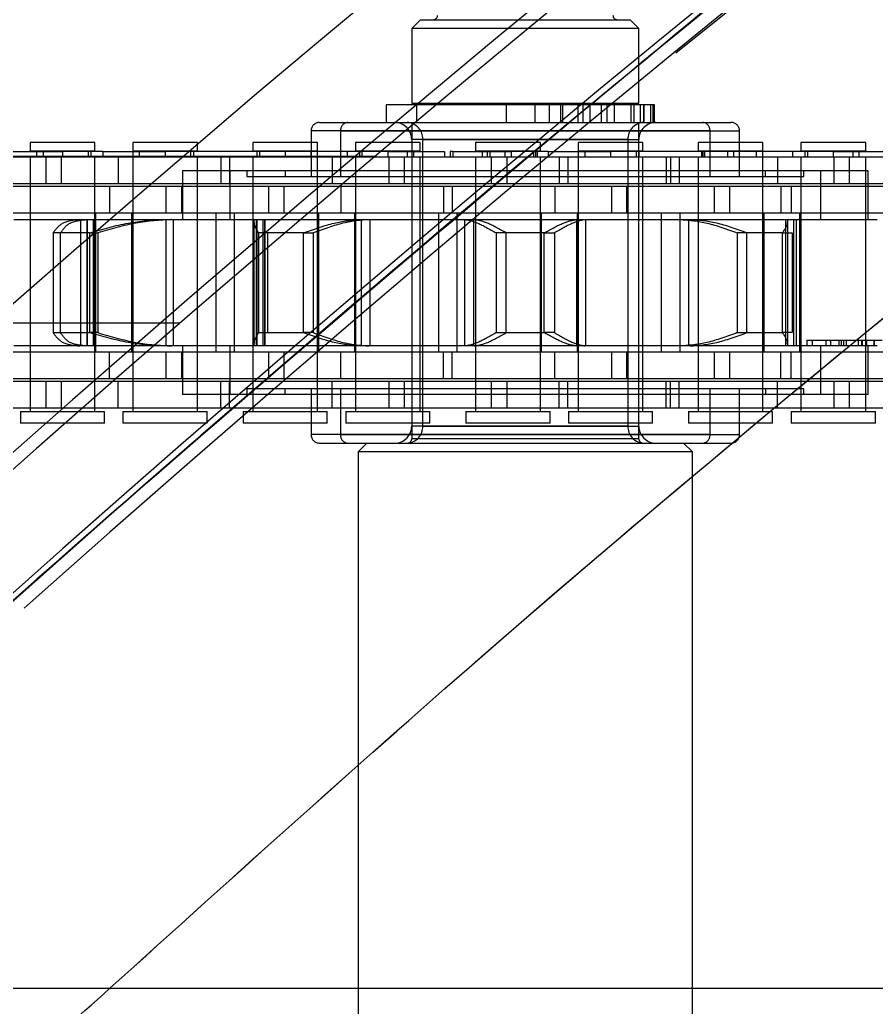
# Model space of a CAD drawing. Header units: metres. Extents: x 0 to 21025, y 0 to 14850.
# Drawn here: x 6011.7 to 6060.5, y 9260.1 to 9316.4 of the extents above; entities that cross this region are included whole.
import ezdxf

# ---------------------------------------------------------------- set-up
doc = ezdxf.new("R2010")
doc.units = ezdxf.units.M
doc.header["$LTSCALE"] = 25
doc.linetypes.add('HIDDEN2', pattern=[4.7625, 3.175, -1.5875])
for name, color, linetype in [('SL1', 8, 'Continuous'), ('SL4', 4, 'Continuous'), ('ST1', 7, 'HIDDEN2')]:
    doc.layers.add(name, color=color, linetype=linetype)

msp = doc.modelspace()

# ---------------------------------------------------------------- linework, layer by layer
at = {"layer": 'SL1', "flags": 128}
msp.add_lwpolyline([(6049.092, 9314.497), (6073.213, 9333.822), (6102.286, 9355.651), (6132.03, 9376.555), (6162.416, 9396.515), (6196.547, 9417.357), (6231.377, 9437.006), (6266.865, 9455.441), (6302.969, 9472.639), (6339.646, 9488.578), (6373.448, 9501.962), (6407.654, 9514.277), (6442.23, 9525.511), (6442.231, 9525.511)], dxfattribs=at)
at = {"layer": 'SL1'}
for radius, start, end in [(1215.5, 107.106787, 166.785047), (1170.7, 106.690475, 164.690823), (1164.35, 106.913784, 164.513299), (1158.35, 107.10294, 164.435358), (1158, 127.658057, 133.372518)]:
    msp.add_arc((6782.517, 8419.394), radius, start, end, dxfattribs=at)
for points, knots in [([(6075.047, 9336.149), (6074.962, 9336.085), (6064.84, 9328.531), (6045.339, 9312.61), (6017.282, 9288.713), (5998.008, 9271.47), (5988.446, 9262.2), (5987.36, 9261.149)], [0, 0, 0, 0, 0.002758, 0.328242, 0.653871, 0.960724, 1, 1, 1, 1]), ([(5987.474, 9261.149), (5990.607, 9264.16), (6002.772, 9275.852), (6024.842, 9295.286), (6050.924, 9317.33), (6068.01, 9330.577), (6075.196, 9336.149)], [0, 0, 0, 0, 0.112906, 0.438337, 0.763769, 1, 1, 1, 1]), ([(6016.835, 9261.149), (6024.08, 9267.697), (6040.462, 9282.504), (6066.411, 9304.002), (6089.721, 9322.473), (6103.802, 9332.729), (6108.498, 9336.149)], [0, 0, 0, 0, 0.2472298, 0.5589901, 0.852937, 1, 1, 1, 1]), ([(5887.025, 9121.619), (5887.135, 9121.764), (5894.273, 9131.154), (5909.657, 9149.734), (5933.264, 9177.228), (5958.319, 9204.393), (5984.281, 9230.674), (6003.816, 9249.589), (6014.928, 9259.456), (6016.834, 9261.149)], [0, 0, 0, 0, 0.0028764, 0.1854545, 0.3790906, 0.5726588, 0.7663339, 0.9599258, 1, 1, 1, 1]), ([(5887.025, 9121.619), (5887.137, 9121.765), (5894.275, 9131.155), (5909.657, 9149.735), (5933.265, 9177.228), (5958.319, 9204.392), (5984.281, 9230.674), (6003.815, 9249.587), (6014.929, 9259.456), (6016.835, 9261.149)], [0, 0, 0, 0, 0.0028977, 0.1854525, 0.3790702, 0.572688, 0.7663057, 0.9599235, 1, 1, 1, 1])]:
    msp.add_open_spline(points, degree=3, knots=knots, dxfattribs=at)
at = {"layer": 'SL4'}
for p, q in [((5540.514, 9261.149), (6209.329, 9261.149)), ((6030.989, 9261.149), (6030.989, 9121.619)), ((6050.039, 9121.619), (6050.039, 9261.149))]:
    msp.add_line(p, q, dxfattribs=at)
at = {"layer": 'ST1'}
for p, q in [((6034.539, 9316.384), (6034.039, 9315.884)), ((6034.539, 9316.384), (6046.489, 9316.384)), ((6046.989, 9315.884), (6046.489, 9316.384)), ((6046.989, 9315.884), (6034.039, 9315.884)), ((6034.039, 9315.884), (6034.039, 9311.629)), ((6046.989, 9311.629), (6046.989, 9315.884)), ((6034.039, 9311.629), (6046.098, 9311.629)), ((6034.314, 9311.629), (6034.314, 9310.529)), ((6046.098, 9311.629), (6046.989, 9311.629)), ((6046.714, 9310.529), (6046.714, 9311.629)), ((6047.876, 9311.529), (6032.589, 9311.529)), ((6032.589, 9311.529), (6032.589, 9310.529)), ((6034.314, 9311.529), (6034.314, 9310.529)), ((6039.421, 9311.529), (6039.421, 9310.529)), ((6041.059, 9311.529), (6041.059, 9310.529)), ((6041.884, 9311.529), (6041.884, 9310.529)), ((6042.518, 9311.529), (6042.518, 9310.529)), ((6042.642, 9311.529), (6042.642, 9310.529)), ((6043.513, 9311.529), (6043.513, 9310.529)), ((6043.791, 9311.529), (6043.791, 9310.529)), ((6044.218, 9310.529), (6044.218, 9311.529)), ((6044.846, 9311.529), (6044.846, 9310.529)), ((6045.157, 9311.529), (6045.157, 9310.529)), ((6045.588, 9311.529), (6045.588, 9310.529)), ((6046.546, 9310.529), (6046.546, 9311.529)), ((6046.714, 9310.529), (6046.714, 9311.529)), ((6047.072, 9311.529), (6047.072, 9310.529)), ((6047.261, 9311.529), (6047.261, 9310.529)), ((6047.264, 9311.529), (6047.264, 9310.529)), ((6047.651, 9311.529), (6047.651, 9310.529)), ((6047.784, 9311.529), (6047.784, 9310.529)), ((6047.844, 9310.529), (6047.844, 9311.529)), ((6047.876, 9310.529), (6047.876, 9311.529)), ((6028.788, 9310.529), (6050.627, 9310.529)), ((6034.039, 9310.529), (6034.039, 9292.489)), ((6046.989, 9292.489), (6046.989, 9310.529)), ((6050.627, 9310.529), (6052.241, 9310.529)), ((6051.048, 9310.04), (6028.299, 9310.04)), ((6028.299, 9310.04), (6028.299, 9307.44)), ((6029.98, 9310.04), (6029.98, 9307.44)), ((6029.98, 9310.04), (6052.729, 9310.04)), ((6051.048, 9307.44), (6051.048, 9310.04)), ((6052.729, 9307.44), (6052.729, 9310.04)), ((6015.973, 9309.384), (6012.283, 9309.384)), ((6012.283, 9309.384), (6012.283, 9308.91)), ((6015.973, 9308.91), (6015.973, 9309.384)), ((6021.821, 9309.384), (6018.131, 9309.384)), ((6018.131, 9309.384), (6018.131, 9308.91)), ((6021.821, 9308.91), (6021.821, 9309.384)), ((6028.673, 9309.384), (6024.983, 9309.384)), ((6024.983, 9309.384), (6024.983, 9308.91)), ((6028.673, 9308.91), (6028.673, 9309.384)), ((6034.521, 9309.384), (6030.831, 9309.384)), ((6030.831, 9309.384), (6030.831, 9308.91)), ((6034.039, 9309.551), (6034.039, 9293.216)), ((6046.363, 9309.551), (6034.044, 9309.551)), ((6034.521, 9308.91), (6034.521, 9309.384)), ((6034.666, 9293.216), (6034.666, 9309.551)), ((6034.666, 9309.551), (6046.984, 9309.551)), ((6037.686, 9309.384), (6037.683, 9309.384)), ((6037.683, 9309.384), (6037.683, 9308.91)), ((6041.373, 9309.384), (6037.686, 9309.384)), ((6041.373, 9308.91), (6041.373, 9309.384)), ((6047.221, 9309.384), (6043.531, 9309.384)), ((6043.531, 9309.384), (6043.531, 9308.91)), ((6046.363, 9309.551), (6046.363, 9293.216)), ((6046.989, 9293.216), (6046.989, 9309.551)), ((6047.221, 9308.91), (6047.221, 9309.384)), ((6050.37, 9309.384), (6050.368, 9309.384)), ((6050.368, 9309.384), (6050.368, 9308.91)), ((6054.058, 9309.384), (6050.37, 9309.384)), ((6054.058, 9308.91), (6054.058, 9309.384)), ((6059.921, 9309.384), (6056.231, 9309.384)), ((6056.231, 9309.384), (6056.231, 9308.91)), ((6059.921, 9308.91), (6059.921, 9309.384)), ((6010.898, 9308.873), (6014.128, 9308.873)), ((6012.283, 9308.91), (6015.973, 9308.91)), ((6012.652, 9308.91), (6012.652, 9308.541)), ((6013.021, 9308.873), (6013.021, 9308.541)), ((6014.128, 9308.873), (6014.128, 9308.541)), ((6016.424, 9308.873), (6014.128, 9308.873)), ((6015.604, 9308.541), (6015.604, 9308.91)), ((6015.747, 9308.873), (6015.747, 9308.541)), ((6016.424, 9308.873), (6019.976, 9308.873)), ((6016.424, 9308.873), (6016.424, 9308.541)), ((6018.131, 9308.91), (6021.821, 9308.91)), ((6018.131, 9308.873), (6018.131, 9307.021)), ((6018.5, 9308.91), (6018.5, 9308.541)), ((6019.976, 9308.873), (6019.976, 9308.541)), ((6032.676, 9308.873), (6019.976, 9308.873)), ((6021.452, 9308.541), (6021.452, 9308.91)), ((6021.595, 9308.873), (6021.595, 9308.541)), ((6024.983, 9308.91), (6028.673, 9308.91)), ((6025.209, 9308.873), (6025.209, 9308.541)), ((6025.352, 9308.91), (6025.352, 9308.541)), ((6026.828, 9308.873), (6026.828, 9308.541)), ((6028.304, 9308.541), (6028.304, 9308.91)), ((6028.673, 9307.021), (6028.673, 9308.873)), ((6030.38, 9308.541), (6030.38, 9308.873)), ((6030.831, 9308.91), (6034.521, 9308.91)), ((6031.057, 9308.873), (6031.057, 9308.541)), ((6031.2, 9308.91), (6031.2, 9308.541)), ((6032.676, 9308.873), (6032.676, 9308.541)), ((6032.676, 9308.873), (6035.907, 9308.873)), ((6033.783, 9308.873), (6033.783, 9308.541)), ((6034.152, 9308.541), (6034.152, 9308.91)), ((6035.907, 9308.873), (6035.907, 9308.541)), ((6036.229, 9308.873), (6036.229, 9308.541)), ((6036.374, 9308.873), (6036.229, 9308.873)), ((6036.374, 9308.873), (6036.374, 9308.541)), ((6036.374, 9308.873), (6039.702, 9308.873)), ((6037.683, 9308.91), (6041.373, 9308.91)), ((6038.052, 9308.91), (6038.052, 9308.541)), ((6038.35, 9308.873), (6038.35, 9308.541)), ((6038.495, 9308.873), (6038.495, 9308.541)), ((6039.354, 9308.873), (6039.354, 9308.541)), ((6039.702, 9308.873), (6039.702, 9308.541)), ((6041.824, 9308.873), (6039.702, 9308.873)), ((6041.004, 9308.541), (6041.004, 9308.91)), ((6041.102, 9308.873), (6041.102, 9308.541)), ((6041.189, 9308.873), (6041.189, 9308.541)), ((6041.824, 9308.873), (6045.376, 9308.873)), ((6041.824, 9308.873), (6041.824, 9308.541)), ((6043.531, 9308.91), (6047.221, 9308.91)), ((6043.531, 9308.873), (6043.531, 9307.021)), ((6043.9, 9308.91), (6043.9, 9308.541)), ((6045.376, 9308.873), (6045.376, 9308.541)), ((6058.076, 9308.873), (6045.376, 9308.873)), ((6046.852, 9308.541), (6046.852, 9308.91)), ((6046.995, 9308.873), (6046.995, 9308.541)), ((6050.368, 9308.91), (6054.058, 9308.91)), ((6050.553, 9308.873), (6050.553, 9308.541)), ((6050.639, 9308.873), (6050.639, 9308.541)), ((6050.737, 9308.91), (6050.737, 9308.541)), ((6052.039, 9308.873), (6052.039, 9308.541)), ((6052.387, 9308.873), (6052.387, 9308.541)), ((6053.689, 9308.541), (6053.689, 9308.91)), ((6054.058, 9307.021), (6054.058, 9308.873)), ((6055.765, 9308.541), (6055.765, 9308.873)), ((6056.231, 9308.91), (6059.921, 9308.91)), ((6056.457, 9308.873), (6056.457, 9308.541)), ((6056.6, 9308.91), (6056.6, 9308.541)), ((6058.076, 9308.873), (6058.076, 9308.541)), ((6058.076, 9308.873), (6061.307, 9308.873)), ((6059.183, 9308.873), (6059.183, 9308.541)), ((6059.552, 9308.541), (6059.552, 9308.91)), ((5603.527, 9308.604), (6031.961, 9308.604)), ((6013.196, 9308.541), (6004.101, 9308.541)), ((6012.283, 9308.541), (6012.283, 9307.021)), ((6012.283, 9308.541), (6012.283, 9294.042)), ((6014.056, 9308.541), (6013.196, 9308.541)), ((6013.196, 9307.021), (6013.196, 9308.541)), ((6023.151, 9308.541), (6014.056, 9308.541)), ((6014.056, 9308.541), (6014.056, 9307.021)), ((6015.973, 9307.021), (6015.973, 9308.541)), ((6015.973, 9294.042), (6015.973, 9308.541)), ((6017.303, 9308.541), (6017.303, 9307.021)), ((6018.131, 9308.541), (6018.131, 9294.042)), ((6021.821, 9307.021), (6021.821, 9308.541)), ((6021.821, 9294.042), (6021.821, 9308.541)), ((6023.151, 9308.541), (6023.151, 9307.021)), ((6029.501, 9308.541), (6023.151, 9308.541)), ((6023.653, 9308.541), (6023.653, 9307.021)), ((6024.983, 9308.541), (6024.983, 9307.021)), ((6024.983, 9308.541), (6024.983, 9294.042)), ((6028.673, 9294.042), (6028.673, 9308.541)), ((6029.501, 9308.541), (6029.501, 9307.021)), ((6038.596, 9308.541), (6029.501, 9308.541)), ((6030.831, 9308.541), (6030.831, 9307.021)), ((6030.831, 9308.541), (6030.831, 9294.042)), ((6032.748, 9307.021), (6032.748, 9308.541)), ((6033.608, 9308.541), (6033.608, 9307.021)), ((6034.521, 9307.021), (6034.521, 9308.541)), ((6034.521, 9294.042), (6034.521, 9308.541)), ((6037.683, 9308.541), (6037.683, 9307.021)), ((6037.683, 9308.541), (6037.683, 9294.042)), ((6039.456, 9308.541), (6038.596, 9308.541)), ((6038.596, 9307.021), (6038.596, 9308.541)), ((6048.551, 9308.541), (6039.456, 9308.541)), ((6039.456, 9308.541), (6039.456, 9307.021)), ((6041.373, 9307.021), (6041.373, 9308.541)), ((6041.373, 9294.042), (6041.373, 9308.541)), ((6042.455, 9308.541), (6042.455, 9307.021)), ((6042.944, 9308.541), (6042.944, 9307.021)), ((6043.531, 9308.541), (6043.531, 9294.042)), ((6047.221, 9307.021), (6047.221, 9308.541)), ((6047.221, 9294.042), (6047.221, 9308.541)), ((6048.551, 9308.541), (6048.551, 9307.021)), ((6054.901, 9308.541), (6048.551, 9308.541)), ((6048.797, 9308.541), (6048.797, 9307.021)), ((6049.287, 9308.541), (6049.287, 9307.021)), ((6050.368, 9308.541), (6050.368, 9307.021)), ((6050.368, 9308.541), (6050.368, 9294.042)), ((6054.058, 9294.042), (6054.058, 9308.541)), ((6054.901, 9308.541), (6054.901, 9307.021)), ((6063.996, 9308.541), (6054.901, 9308.541)), ((6056.231, 9308.541), (6056.231, 9307.021)), ((6056.231, 9308.541), (6056.231, 9294.042)), ((6058.133, 9307.021), (6058.133, 9308.541)), ((6058.971, 9308.541), (6058.971, 9307.021)), ((6059.921, 9307.021), (6059.921, 9308.541)), ((6059.921, 9294.042), (6059.921, 9308.541)), ((6057.369, 9307.759), (6020.97, 9307.759)), ((6020.97, 9307.759), (6020.97, 9304.989)), ((6023.66, 9307.759), (6023.66, 9304.989)), ((6024.635, 9307.759), (6024.635, 9307.44)), ((6026.82, 9307.759), (6026.82, 9307.44)), ((6054.208, 9307.44), (6054.208, 9307.759)), ((6056.394, 9307.44), (6056.394, 9307.759)), ((6057.369, 9304.989), (6057.369, 9307.759)), ((6060.058, 9307.759), (6057.369, 9307.759)), ((6060.058, 9304.989), (6060.058, 9307.759)), ((6024.635, 9307.44), (6054.208, 9307.44)), ((6054.208, 9307.44), (6056.394, 9307.44)), ((6013.196, 9307.021), (6004.101, 9307.021)), ((6016.801, 9306.869), (6010.451, 9306.869)), ((6012.283, 9306.869), (6012.283, 9305.349)), ((6014.056, 9307.021), (6013.196, 9307.021)), ((6023.151, 9307.021), (6014.056, 9307.021)), ((6015.973, 9305.349), (6015.973, 9306.869)), ((6016.801, 9306.869), (6016.801, 9305.349)), ((6025.896, 9306.869), (6016.801, 9306.869)), ((6018.131, 9306.869), (6018.131, 9305.349)), ((6020.048, 9305.349), (6020.048, 9306.869)), ((6020.908, 9306.869), (6020.908, 9305.349)), ((6021.821, 9305.349), (6021.821, 9306.869)), ((6029.501, 9307.021), (6023.151, 9307.021)), ((6024.983, 9306.869), (6024.983, 9305.349)), ((6026.756, 9306.869), (6025.896, 9306.869)), ((6025.896, 9305.349), (6025.896, 9306.869)), ((6035.851, 9306.869), (6026.756, 9306.869)), ((6026.756, 9306.869), (6026.756, 9305.349)), ((6028.673, 9305.349), (6028.673, 9306.869)), ((6038.596, 9307.021), (6029.501, 9307.021)), ((6030.003, 9306.869), (6030.003, 9305.349)), ((6030.831, 9306.869), (6030.831, 9305.349)), ((6034.521, 9305.349), (6034.521, 9306.869)), ((6035.851, 9306.869), (6035.851, 9305.349)), ((6042.201, 9306.869), (6035.851, 9306.869)), ((6036.353, 9306.869), (6036.353, 9305.349)), ((6037.683, 9306.869), (6037.683, 9305.349)), ((6039.456, 9307.021), (6038.596, 9307.021)), ((6048.551, 9307.021), (6039.456, 9307.021)), ((6041.373, 9305.349), (6041.373, 9306.869)), ((6042.201, 9306.869), (6042.201, 9305.349)), ((6051.296, 9306.869), (6042.201, 9306.869)), ((6043.531, 9306.869), (6043.531, 9305.349)), ((6045.448, 9305.349), (6045.448, 9306.869)), ((6046.293, 9306.869), (6046.293, 9305.349)), ((6047.221, 9305.349), (6047.221, 9306.869)), ((6054.901, 9307.021), (6048.551, 9307.021)), ((6050.368, 9306.869), (6050.368, 9305.349)), ((6052.156, 9306.869), (6051.296, 9306.869)), ((6051.296, 9305.349), (6051.296, 9306.869)), ((6061.251, 9306.869), (6052.156, 9306.869)), ((6052.156, 9306.869), (6052.156, 9305.349)), ((6054.058, 9305.349), (6054.058, 9306.869)), ((6063.996, 9307.021), (6054.901, 9307.021)), ((6055.09, 9306.869), (6055.09, 9305.349)), ((6055.675, 9306.869), (6055.675, 9305.349)), ((6056.231, 9306.869), (6056.231, 9305.349)), ((6059.921, 9305.349), (6059.921, 9306.869)), ((6016.801, 9305.349), (6010.451, 9305.349)), ((6012.283, 9305.349), (6012.283, 9297.419)), ((6015.973, 9297.419), (6015.973, 9305.349)), ((6016.016, 9305.349), (6016.016, 9297.419)), ((6025.896, 9305.349), (6016.801, 9305.349)), ((6018.088, 9297.419), (6018.088, 9305.349)), ((6018.131, 9305.349), (6018.131, 9297.419)), ((6021.821, 9297.419), (6021.821, 9305.349)), ((6022.868, 9305.349), (6022.868, 9297.419)), ((6023.936, 9297.419), (6023.936, 9305.349)), ((6024.983, 9305.349), (6024.983, 9297.419)), ((6026.756, 9305.349), (6025.896, 9305.349)), ((6035.851, 9305.349), (6026.756, 9305.349)), ((6028.673, 9297.419), (6028.673, 9305.349)), ((6028.716, 9305.349), (6028.716, 9297.419)), ((6030.788, 9297.419), (6030.788, 9305.349)), ((6030.831, 9305.349), (6030.831, 9297.419)), ((6034.521, 9297.419), (6034.521, 9305.349)), ((6035.568, 9305.349), (6035.568, 9297.419)), ((6042.201, 9305.349), (6035.851, 9305.349)), ((6036.636, 9297.419), (6036.636, 9305.349)), ((6037.683, 9305.349), (6037.683, 9297.419)), ((6041.373, 9297.419), (6041.373, 9305.349)), ((6041.416, 9305.349), (6041.416, 9297.419)), ((6051.296, 9305.349), (6042.201, 9305.349)), ((6043.488, 9297.419), (6043.488, 9305.349)), ((6043.531, 9305.349), (6043.531, 9297.419)), ((6047.221, 9297.419), (6047.221, 9305.349)), ((6048.253, 9305.349), (6048.253, 9297.419)), ((6049.336, 9297.419), (6049.336, 9305.349)), ((6050.368, 9305.349), (6050.368, 9297.419)), ((6052.156, 9305.349), (6051.296, 9305.349)), ((6061.251, 9305.349), (6052.156, 9305.349)), ((6054.058, 9297.419), (6054.058, 9305.349)), ((6054.116, 9305.349), (6054.116, 9297.419)), ((6056.173, 9297.419), (6056.173, 9305.349)), ((6056.231, 9305.349), (6056.231, 9297.419)), ((6059.921, 9297.419), (6059.921, 9305.349)), ((6011.358, 9304.989), (6015.111, 9304.989)), ((6015.111, 9304.989), (6019.93, 9304.989)), ((6015.171, 9297.779), (6015.171, 9304.989)), ((6015.533, 9297.779), (6015.533, 9304.989)), ((6015.548, 9297.779), (6015.548, 9304.989)), ((6015.889, 9297.779), (6015.889, 9304.989)), ((6019.93, 9304.989), (6020.034, 9304.989)), ((6020.034, 9297.779), (6020.034, 9304.989)), ((6020.034, 9304.989), (6025.177, 9304.989)), ((6020.456, 9297.779), (6020.456, 9304.989)), ((6025.047, 9304.991), (6025.047, 9297.776)), ((6025.177, 9304.989), (6031.109, 9304.989)), ((6025.194, 9297.779), (6025.194, 9304.989)), ((6025.225, 9297.779), (6025.225, 9304.989)), ((6025.542, 9304.991), (6025.542, 9297.776)), ((6025.659, 9297.779), (6025.659, 9304.989)), ((6025.684, 9297.779), (6025.684, 9304.989)), ((6031.109, 9304.989), (6031.18, 9304.989)), ((6031.18, 9297.779), (6031.18, 9304.989)), ((6031.18, 9304.989), (6037.065, 9304.989)), ((6031.677, 9297.779), (6031.677, 9304.989)), ((6037.065, 9297.779), (6037.065, 9304.989)), ((6037.065, 9304.989), (6037.093, 9304.989)), ((6037.093, 9304.989), (6043.422, 9304.989)), ((6037.577, 9297.779), (6037.577, 9304.989)), ((6043.422, 9304.989), (6043.452, 9304.989)), ((6043.452, 9297.779), (6043.452, 9304.989)), ((6043.452, 9304.989), (6049.352, 9304.989)), ((6043.963, 9297.779), (6043.963, 9304.989)), ((6049.352, 9297.779), (6049.352, 9304.989)), ((6049.352, 9304.989), (6049.421, 9304.989)), ((6049.421, 9304.989), (6055.385, 9304.989)), ((6049.848, 9297.779), (6049.848, 9304.989)), ((6055.344, 9304.989), (6055.344, 9297.779)), ((6055.369, 9297.779), (6055.369, 9304.989)), ((6055.385, 9304.989), (6060.573, 9304.989)), ((6055.487, 9297.776), (6055.487, 9304.991)), ((6055.803, 9304.989), (6055.803, 9297.779)), ((6055.834, 9297.779), (6055.834, 9304.989)), ((6055.981, 9297.776), (6055.981, 9304.991)), ((6015.68, 9304.227), (6013.591, 9304.227)), ((6013.591, 9304.227), (6013.591, 9298.541)), ((6014.021, 9298.541), (6014.021, 9304.227)), ((6015.68, 9298.541), (6015.68, 9304.227)), ((6015.68, 9304.227), (6016.135, 9304.227)), ((6016.135, 9304.227), (6016.135, 9298.541)), ((6027.876, 9304.227), (6025.305, 9304.227)), ((6025.305, 9304.227), (6025.305, 9298.541)), ((6025.842, 9298.541), (6025.842, 9304.227)), ((6027.876, 9298.541), (6027.876, 9304.227)), ((6027.876, 9304.227), (6028.426, 9304.227)), ((6028.426, 9304.227), (6028.426, 9298.541)), ((6041.597, 9304.227), (6038.854, 9304.227)), ((6038.854, 9304.227), (6038.854, 9298.541)), ((6039.432, 9298.541), (6039.432, 9304.227)), ((6041.597, 9298.541), (6041.597, 9304.227)), ((6041.597, 9304.227), (6042.175, 9304.227)), ((6042.175, 9304.227), (6042.175, 9298.541)), ((6055.187, 9304.227), (6052.602, 9304.227)), ((6052.602, 9304.227), (6052.602, 9298.541)), ((6053.152, 9298.541), (6053.152, 9304.227)), ((6055.187, 9298.541), (6055.187, 9304.227)), ((6055.187, 9304.227), (6055.723, 9304.227)), ((6055.723, 9304.227), (6055.723, 9298.541)), ((6020.819, 9299.079), (5603.527, 9299.079)), ((6013.591, 9298.541), (6015.68, 9298.541)), ((6016.135, 9298.541), (6015.68, 9298.541)), ((6025.305, 9298.541), (6027.876, 9298.541)), ((6028.426, 9298.541), (6027.876, 9298.541)), ((6038.854, 9298.541), (6041.597, 9298.541)), ((6042.175, 9298.541), (6041.597, 9298.541)), ((6052.602, 9298.541), (6055.187, 9298.541)), ((6055.723, 9298.541), (6055.187, 9298.541)), ((6056.568, 9298.113), (6057.641, 9298.113)), ((6056.568, 9298.113), (6056.568, 9297.779)), ((6056.868, 9298.113), (6056.868, 9297.779)), ((6057.641, 9298.113), (6057.913, 9298.113)), ((6057.641, 9298.113), (6057.641, 9297.779)), ((6057.913, 9298.113), (6059.961, 9298.113)), ((6057.913, 9298.113), (6057.913, 9297.779)), ((6058.387, 9298.113), (6058.387, 9297.779)), ((6058.516, 9298.113), (6058.516, 9297.779)), ((6058.658, 9298.113), (6058.658, 9297.779)), ((6058.816, 9298.113), (6058.816, 9297.779)), ((6059.487, 9298.113), (6059.487, 9297.779)), ((6059.689, 9298.113), (6059.689, 9297.779)), ((6059.72, 9298.113), (6059.72, 9297.779)), ((6059.961, 9298.113), (6059.961, 9297.779)), ((6059.961, 9298.113), (6060.854, 9298.113)), ((6060.384, 9298.113), (6060.384, 9297.779)), ((6060.41, 9298.113), (6060.41, 9297.779)), ((6015.111, 9297.779), (6011.358, 9297.779)), ((6019.93, 9297.779), (6015.111, 9297.779)), ((6020.034, 9297.779), (6019.93, 9297.779)), ((6025.177, 9297.779), (6020.034, 9297.779)), ((6020.97, 9297.779), (6020.97, 9295.009)), ((6023.66, 9297.779), (6023.66, 9295.009)), ((6031.109, 9297.779), (6025.177, 9297.779)), ((6031.18, 9297.779), (6031.109, 9297.779)), ((6037.065, 9297.779), (6031.18, 9297.779)), ((6037.093, 9297.779), (6037.065, 9297.779)), ((6043.422, 9297.779), (6037.093, 9297.779)), ((6043.452, 9297.779), (6043.422, 9297.779)), ((6049.352, 9297.779), (6043.452, 9297.779)), ((6049.421, 9297.779), (6049.352, 9297.779)), ((6055.385, 9297.779), (6049.421, 9297.779)), ((6060.573, 9297.779), (6055.385, 9297.779)), ((6057.369, 9295.009), (6057.369, 9297.779)), ((6060.058, 9295.009), (6060.058, 9297.779)), ((6016.801, 9297.419), (6010.451, 9297.419)), ((6012.283, 9297.419), (6012.283, 9295.899)), ((6015.973, 9295.899), (6015.973, 9297.419)), ((6016.801, 9295.899), (6016.801, 9297.419)), ((6025.896, 9297.419), (6016.801, 9297.419)), ((6018.131, 9297.419), (6018.131, 9295.899)), ((6020.048, 9295.899), (6020.048, 9297.419)), ((6020.908, 9297.419), (6020.908, 9295.899)), ((6021.821, 9295.899), (6021.821, 9297.419)), ((6024.983, 9297.419), (6024.983, 9295.899)), ((6026.756, 9297.419), (6025.896, 9297.419)), ((6025.896, 9295.899), (6025.896, 9297.419)), ((6035.851, 9297.419), (6026.756, 9297.419)), ((6026.756, 9297.419), (6026.756, 9295.899)), ((6028.673, 9295.899), (6028.673, 9297.419)), ((6030.003, 9295.899), (6030.003, 9297.419)), ((6030.831, 9297.419), (6030.831, 9295.899)), ((6034.521, 9295.899), (6034.521, 9297.419)), ((6035.851, 9295.899), (6035.851, 9297.419)), ((6042.201, 9297.419), (6035.851, 9297.419)), ((6036.353, 9295.899), (6036.353, 9297.419)), ((6037.683, 9297.419), (6037.683, 9295.899)), ((6041.373, 9295.899), (6041.373, 9297.419)), ((6042.201, 9295.899), (6042.201, 9297.419)), ((6051.296, 9297.419), (6042.201, 9297.419)), ((6043.531, 9297.419), (6043.531, 9295.899)), ((6045.448, 9295.899), (6045.448, 9297.419)), ((6046.293, 9297.419), (6046.293, 9295.899)), ((6047.221, 9295.899), (6047.221, 9297.419)), ((6050.368, 9297.419), (6050.368, 9295.899)), ((6052.156, 9297.419), (6051.296, 9297.419)), ((6051.296, 9295.899), (6051.296, 9297.419)), ((6061.251, 9297.419), (6052.156, 9297.419)), ((6052.156, 9297.419), (6052.156, 9295.899)), ((6054.058, 9295.899), (6054.058, 9297.419)), ((6055.09, 9295.899), (6055.09, 9297.419)), ((6055.675, 9295.899), (6055.675, 9297.419)), ((6056.231, 9297.419), (6056.231, 9295.899)), ((6059.921, 9295.899), (6059.921, 9297.419)), ((6016.801, 9295.899), (6010.451, 9295.899)), ((6025.896, 9295.899), (6016.801, 9295.899)), ((6026.756, 9295.899), (6025.896, 9295.899)), ((6035.851, 9295.899), (6026.756, 9295.899)), ((6042.201, 9295.899), (6035.851, 9295.899)), ((6051.296, 9295.899), (6042.201, 9295.899)), ((6052.156, 9295.899), (6051.296, 9295.899)), ((6061.251, 9295.899), (6052.156, 9295.899)), ((6013.196, 9295.747), (6004.101, 9295.747)), ((6012.283, 9295.747), (6012.283, 9294.227)), ((6014.056, 9295.747), (6013.196, 9295.747)), ((6013.196, 9294.227), (6013.196, 9295.747)), ((6023.151, 9295.747), (6014.056, 9295.747)), ((6014.056, 9295.747), (6014.056, 9294.227)), ((6015.973, 9294.227), (6015.973, 9295.747)), ((6017.303, 9294.227), (6017.303, 9295.747)), ((6018.131, 9295.747), (6018.131, 9294.227)), ((6021.821, 9294.227), (6021.821, 9295.747)), ((6023.151, 9294.227), (6023.151, 9295.747)), ((6029.501, 9295.747), (6023.151, 9295.747)), ((6023.653, 9294.227), (6023.653, 9295.747)), ((6054.208, 9295.327), (6024.635, 9295.327)), ((6024.635, 9295.327), (6024.635, 9295.009)), ((6024.983, 9295.747), (6024.983, 9294.227)), ((6026.82, 9295.009), (6026.82, 9295.327)), ((6028.299, 9295.327), (6028.299, 9292.727)), ((6028.673, 9294.227), (6028.673, 9295.747)), ((6029.501, 9294.227), (6029.501, 9295.747)), ((6038.596, 9295.747), (6029.501, 9295.747)), ((6029.98, 9295.327), (6029.98, 9292.727)), ((6030.831, 9295.747), (6030.831, 9294.227)), ((6032.748, 9294.227), (6032.748, 9295.747)), ((6033.608, 9295.747), (6033.608, 9294.227)), ((6034.521, 9294.227), (6034.521, 9295.747)), ((6037.683, 9295.747), (6037.683, 9294.227)), ((6039.456, 9295.747), (6038.596, 9295.747)), ((6038.596, 9294.227), (6038.596, 9295.747)), ((6048.551, 9295.747), (6039.456, 9295.747)), ((6039.456, 9295.747), (6039.456, 9294.227)), ((6041.373, 9294.227), (6041.373, 9295.747)), ((6042.455, 9294.227), (6042.455, 9295.747)), ((6042.944, 9294.227), (6042.944, 9295.747)), ((6043.531, 9295.747), (6043.531, 9294.227)), ((6047.221, 9294.227), (6047.221, 9295.747)), ((6048.551, 9294.227), (6048.551, 9295.747)), ((6054.901, 9295.747), (6048.551, 9295.747)), ((6048.797, 9294.227), (6048.797, 9295.747)), ((6049.287, 9294.227), (6049.287, 9295.747)), ((6050.368, 9295.747), (6050.368, 9294.227)), ((6051.048, 9292.727), (6051.048, 9295.327)), ((6052.729, 9292.727), (6052.729, 9295.327)), ((6054.058, 9294.227), (6054.058, 9295.747)), ((6054.208, 9295.327), (6054.208, 9295.009)), ((6056.394, 9295.327), (6054.208, 9295.327)), ((6054.901, 9294.227), (6054.901, 9295.747)), ((6063.996, 9295.747), (6054.901, 9295.747)), ((6056.231, 9295.747), (6056.231, 9294.227)), ((6056.394, 9295.009), (6056.394, 9295.327)), ((6058.133, 9294.227), (6058.133, 9295.747)), ((6058.971, 9295.747), (6058.971, 9294.227)), ((6059.921, 9294.227), (6059.921, 9295.747)), ((6057.369, 9295.009), (6020.97, 9295.009)), ((6060.058, 9295.009), (6057.369, 9295.009)), ((6013.196, 9294.227), (6004.101, 9294.227)), ((6014.056, 9294.227), (6013.196, 9294.227)), ((6023.151, 9294.227), (6014.056, 9294.227)), ((6029.501, 9294.227), (6023.151, 9294.227)), ((6038.596, 9294.227), (6029.501, 9294.227)), ((6039.456, 9294.227), (6038.596, 9294.227)), ((6048.551, 9294.227), (6039.456, 9294.227)), ((6054.901, 9294.227), (6048.551, 9294.227)), ((6063.996, 9294.227), (6054.901, 9294.227)), ((6011.73, 9294.042), (6016.527, 9294.042)), ((6011.73, 9294.042), (6011.73, 9293.384)), ((6016.527, 9293.384), (6016.527, 9294.042)), ((6017.578, 9294.042), (6022.375, 9294.042)), ((6017.578, 9294.042), (6017.578, 9293.384)), ((6022.375, 9293.384), (6022.375, 9294.042)), ((6024.43, 9294.042), (6029.227, 9294.042)), ((6024.43, 9294.042), (6024.43, 9293.384)), ((6029.227, 9293.384), (6029.227, 9294.042)), ((6030.278, 9294.042), (6035.075, 9294.042)), ((6030.278, 9294.042), (6030.278, 9293.384)), ((6035.075, 9293.384), (6035.075, 9294.042)), ((6037.13, 9294.042), (6041.927, 9294.042)), ((6037.13, 9294.042), (6037.13, 9293.384)), ((6041.927, 9293.384), (6041.927, 9294.042)), ((6042.978, 9294.042), (6047.775, 9294.042)), ((6042.978, 9294.042), (6042.978, 9293.384)), ((6047.775, 9293.384), (6047.775, 9294.042)), ((6049.815, 9294.042), (6054.612, 9294.042)), ((6049.815, 9294.042), (6049.815, 9293.384)), ((6054.612, 9293.384), (6054.612, 9294.042)), ((6055.678, 9294.042), (6060.475, 9294.042)), ((6055.678, 9294.042), (6055.678, 9293.384)), ((6060.475, 9293.384), (6060.475, 9294.042)), ((6016.527, 9293.384), (6011.73, 9293.384)), ((6022.375, 9293.384), (6017.578, 9293.384)), ((6029.227, 9293.384), (6024.43, 9293.384)), ((6035.075, 9293.384), (6030.278, 9293.384)), ((6046.363, 9293.216), (6034.044, 9293.216)), ((6034.666, 9293.216), (6046.984, 9293.216)), ((6037.133, 9293.384), (6037.13, 9293.384)), ((6041.927, 9293.384), (6037.133, 9293.384)), ((6047.775, 9293.384), (6042.978, 9293.384)), ((6049.817, 9293.384), (6049.815, 9293.384)), ((6054.612, 9293.384), (6049.817, 9293.384)), ((6060.475, 9293.384), (6055.678, 9293.384)), ((6051.048, 9292.727), (6028.299, 9292.727)), ((6029.98, 9292.727), (6052.729, 9292.727)), ((6046.982, 9292.489), (6034.046, 9292.489)), ((6028.788, 9292.239), (6050.627, 9292.239)), ((6031.489, 9292.239), (6030.989, 9291.739)), ((6050.039, 9291.739), (6049.539, 9292.239)), ((6050.627, 9292.239), (6052.241, 9292.239)), ((6050.039, 9291.739), (6030.989, 9291.739)), ((6030.989, 9291.739), (6030.989, 9261.149)), ((6050.039, 9261.149), (6050.039, 9291.739))]:
    msp.add_line(p, q, dxfattribs=at)
for centre, radius, start, end in [((6782.517, 8419.394), 1163.627, 127.817651, 147.031191), ((6782.517, 8419.394), 1157.277, 127.817651, 147.031191), ((6035.264, 9316.634), 0.25, 270, 0), ((6045.764, 9316.634), 0.25, 180, 270), ((6028.788, 9310.04), 0.489, 90, 180), ((6030.438, 9310.071), 0.459, 94.5389, 183.9132), ((6033.062, 9309.551), 0.977, 0, 90), ((6033.733, 9309.596), 0.934, 357.2373, 86.941), ((6047.295, 9309.596), 0.934, 93.059, 182.7627), ((6047.966, 9309.551), 0.977, 90, 180), ((6050.59, 9310.071), 0.459, 356.0868, 85.4611), ((6052.241, 9310.04), 0.489, 0, 90), ((6033.062, 9293.216), 0.977, 270, 0), ((6033.733, 9293.171), 0.934, 273.059, 2.7627), ((6047.295, 9293.171), 0.934, 177.2373, 266.941), ((6047.966, 9293.216), 0.977, 180, 270), ((6028.788, 9292.727), 0.489, 180, 270), ((6030.438, 9292.696), 0.459, 176.0868, 265.4611), ((6033.789, 9292.489), 0.25, 270, 0), ((6047.239, 9292.489), 0.25, 180, 270), ((6050.59, 9292.696), 0.459, 274.5389, 3.9132), ((6052.241, 9292.727), 0.489, 270, 0)]:
    msp.add_arc(centre, radius, start, end, dxfattribs=at)
for points, knots in [([(6016.834, 9261.149), (6024.078, 9267.696), (6040.462, 9282.504), (6066.41, 9304.001), (6089.721, 9322.474), (6103.801, 9332.728), (6108.498, 9336.149)], [0, 0, 0, 0, 0.247188, 0.559042, 0.852915, 1, 1, 1, 1]), ([(6015.111, 9304.989), (6014.765, 9304.951), (6014.071, 9304.876), (6013.751, 9304.443), (6013.591, 9304.227)], [0, 0, 0, 0, 0.499098, 1, 1, 1, 1]), ([(6014.021, 9304.227), (6014.17, 9304.443), (6014.467, 9304.875), (6015.139, 9304.951), (6015.475, 9304.989)], [0, 0, 0, 0, 0.500534, 1, 1, 1, 1]), ([(6015.68, 9304.227), (6016.42, 9304.443), (6017.899, 9304.875), (6019.253, 9304.951), (6019.93, 9304.989)], [0, 0, 0, 0, 0.500261, 1, 1, 1, 1]), ([(6020.353, 9304.989), (6019.684, 9304.951), (6018.343, 9304.876), (6016.872, 9304.443), (6016.135, 9304.227)], [0, 0, 0, 0, 0.4991241, 1, 1, 1, 1]), ([(6025.076, 9304.823), (6025.067, 9304.812), (6025.007, 9304.743), (6025.168, 9304.464), (6025.305, 9304.227)], [0, 0, 0, 0, 0.151986, 1, 1, 1, 1]), ([(6027.876, 9304.227), (6028.475, 9304.443), (6029.673, 9304.875), (6030.63, 9304.951), (6031.109, 9304.989)], [0, 0, 0, 0, 0.500133, 1, 1, 1, 1]), ([(6031.607, 9304.989), (6031.139, 9304.951), (6030.2, 9304.875), (6029.018, 9304.443), (6028.426, 9304.227)], [0, 0, 0, 0, 0.499464, 1, 1, 1, 1]), ([(6037.093, 9304.989), (6037.304, 9304.951), (6037.726, 9304.875), (6038.477, 9304.443), (6038.854, 9304.227)], [0, 0, 0, 0, 0.499479, 1, 1, 1, 1]), ([(6039.432, 9304.227), (6039.046, 9304.443), (6038.274, 9304.875), (6037.829, 9304.951), (6037.606, 9304.989)], [0, 0, 0, 0, 0.500372, 1, 1, 1, 1]), ([(6041.597, 9304.227), (6041.983, 9304.443), (6042.754, 9304.875), (6043.2, 9304.951), (6043.422, 9304.989)], [0, 0, 0, 0, 0.500372, 1, 1, 1, 1]), ([(6043.936, 9304.989), (6043.725, 9304.951), (6043.302, 9304.875), (6042.551, 9304.443), (6042.175, 9304.227)], [0, 0, 0, 0, 0.4994786, 1, 1, 1, 1]), ([(6049.421, 9304.989), (6049.89, 9304.951), (6050.828, 9304.875), (6052.01, 9304.443), (6052.602, 9304.227)], [0, 0, 0, 0, 0.499464, 1, 1, 1, 1]), ([(6053.152, 9304.227), (6052.553, 9304.443), (6051.356, 9304.875), (6050.398, 9304.951), (6049.919, 9304.989)], [0, 0, 0, 0, 0.500133, 1, 1, 1, 1]), ([(6055.187, 9304.227), (6055.331, 9304.46), (6055.514, 9304.757), (6055.46, 9304.826), (6055.449, 9304.841)], [0, 0, 0, 0, 0.78694, 1, 1, 1, 1]), ([(6013.591, 9298.541), (6013.751, 9298.324), (6014.07, 9297.892), (6014.764, 9297.816), (6015.111, 9297.779)], [0, 0, 0, 0, 0.500133, 1, 1, 1, 1]), ([(6015.475, 9297.779), (6015.139, 9297.816), (6014.467, 9297.892), (6014.17, 9298.324), (6014.021, 9298.541)], [0, 0, 0, 0, 0.499459, 1, 1, 1, 1]), ([(6019.93, 9297.779), (6019.254, 9297.816), (6017.899, 9297.892), (6016.42, 9298.324), (6015.68, 9298.541)], [0, 0, 0, 0, 0.499419, 1, 1, 1, 1]), ([(6016.135, 9298.541), (6016.871, 9298.324), (6018.342, 9297.892), (6019.683, 9297.816), (6020.353, 9297.779)], [0, 0, 0, 0, 0.5001515, 1, 1, 1, 1]), ([(6025.305, 9298.541), (6025.169, 9298.304), (6025.007, 9298.024), (6025.067, 9297.955), (6025.076, 9297.944)], [0, 0, 0, 0, 0.847473, 1, 1, 1, 1]), ([(6031.109, 9297.779), (6030.631, 9297.816), (6029.673, 9297.892), (6028.476, 9298.324), (6027.876, 9298.541)], [0, 0, 0, 0, 0.499098, 1, 1, 1, 1]), ([(6028.426, 9298.541), (6029.018, 9298.324), (6030.2, 9297.892), (6031.139, 9297.816), (6031.607, 9297.779)], [0, 0, 0, 0, 0.500529, 1, 1, 1, 1]), ([(6038.854, 9298.541), (6038.477, 9298.324), (6037.726, 9297.892), (6037.304, 9297.816), (6037.093, 9297.779)], [0, 0, 0, 0, 0.500514, 1, 1, 1, 1]), ([(6037.606, 9297.779), (6037.829, 9297.816), (6038.274, 9297.892), (6039.045, 9298.324), (6039.432, 9298.541)], [0, 0, 0, 0, 0.499427, 1, 1, 1, 1]), ([(6043.422, 9297.779), (6043.2, 9297.816), (6042.755, 9297.892), (6041.983, 9298.324), (6041.597, 9298.541)], [0, 0, 0, 0, 0.499427, 1, 1, 1, 1]), ([(6042.175, 9298.541), (6042.551, 9298.324), (6043.302, 9297.892), (6043.725, 9297.816), (6043.936, 9297.779)], [0, 0, 0, 0, 0.500514, 1, 1, 1, 1]), ([(6052.602, 9298.541), (6052.01, 9298.324), (6050.828, 9297.892), (6049.89, 9297.816), (6049.421, 9297.779)], [0, 0, 0, 0, 0.500529, 1, 1, 1, 1]), ([(6049.919, 9297.779), (6050.397, 9297.816), (6051.355, 9297.892), (6052.552, 9298.324), (6053.152, 9298.541)], [0, 0, 0, 0, 0.499098, 1, 1, 1, 1]), ([(6055.449, 9297.926), (6055.46, 9297.941), (6055.514, 9298.01), (6055.331, 9298.307), (6055.187, 9298.541)], [0, 0, 0, 0, 0.2130482, 1, 1, 1, 1])]:
    msp.add_open_spline(points, degree=3, knots=knots, dxfattribs=at)

doc.saveas('drawing.dxf')
